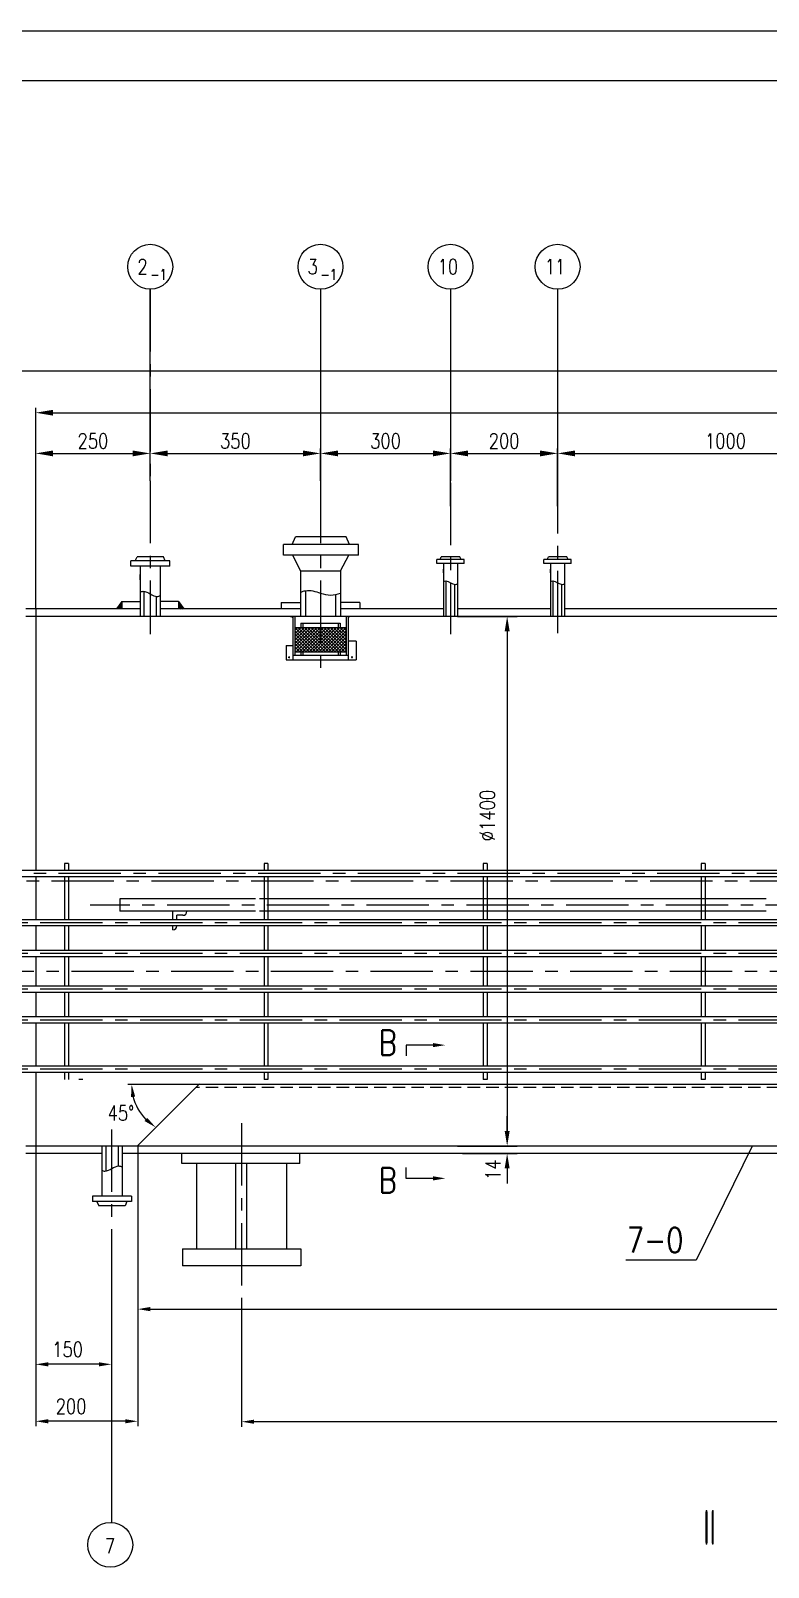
# Model space of a CAD drawing. Extents: x -4889 to 4059, y -4163 to -1605.
# Drawn here: x 2888.5 to 3036.4, y -3354.8 to -3046.9 of the extents above; entities that cross this region are included whole.
import ezdxf

# ---------------------------------------------------------------- set-up
doc = ezdxf.new("R2010")
doc.units = 0
doc.header["$LTSCALE"] = 5
doc.header["$MEASUREMENT"] = 0
for name, pattern in [('CENTERX2', [4, 2.5, -0.5, 0.5, -0.5]), ('DASHED', [0.75, 0.5, -0.25]), ('HIDDENX2', [0.75, 0.5, -0.25]), ('PHANTOM', [2.5, 1.25, -0.25, 0.25, -0.25, 0.25, -0.25])]:
    doc.linetypes.add(name, pattern=pattern)
doc.layers.get('0').update_dxf_attribs({"linetype": 'CONTINUOUS'})
doc.layers.get('DEFPOINTS').update_dxf_attribs({"linetype": 'CONTINUOUS'})
for name, color, linetype in [('0120001001', 7, 'CONTINUOUS'), ('0130001001', 1, 'CONTINUOUS'), ('0150001001', 6, 'CONTINUOUS'), ('0190001001', 1, 'CONTINUOUS'), ('0300001001', 1, 'CONTINUOUS'), ('CENTER', 7, 'CENTERX2'), ('CON', 7, 'CONTINUOUS'), ('CONTI2', 1, 'CONTINUOUS'), ('DIMMEN', 7, 'CONTINUOUS'), ('HIDDEN', 5, 'HIDDENX2'), ('RED', 1, 'CONTINUOUS'), ('THICK', 1, 'CONTINUOUS'), ('YELLOW', 2, 'CONTINUOUS')]:
    doc.layers.add(name, color=color, linetype=linetype)
doc.styles.add('HZ', font='ascii', dxfattribs={"width": 0.65, "bigfont": 'LYTXT.SHX'})
doc.styles.add('XW', font='ROMANS.SHX', dxfattribs={"width": 0.8, "height": 3})
doc.dimstyles.new('ARROWS', dxfattribs={"dimtxt": 3, "dimasz": 3.5, "dimexe": 1, "dimexo": 0, "dimgap": 1, "dimtad": 1, "dimdec": 4, "dimzin": 0, "dimdsep": 46, "dimtxsty": 'XW', "dimcen": 0.09, "dimclrt": 3, "dimadec": 0, "dimazin": 0, "dimtfac": 0.266667, "dimtdec": 4, "dimtmove": 2, "dimatfit": 3, "dimfxl": 0, "dimtolj": 1, "dimtzin": 0, "dimarcsym": 0})
doc.dimstyles.new('DIM1', dxfattribs={"dimtxt": 3, "dimasz": 3, "dimexe": 2, "dimexo": 1, "dimgap": 1, "dimtad": 0, "dimdec": 4, "dimzin": 0, "dimdsep": 46, "dimtxsty": 'XW', "dimcen": 2, "dimclrd": 7, "dimclre": 7, "dimclrt": 3, "dimadec": 0, "dimazin": 0, "dimtfac": 0.666667, "dimtdec": 4, "dimtofl": 0, "dimtmove": 2, "dimatfit": 3, "dimfxl": 0, "dimtvp": 1.333333, "dimtolj": 1, "dimtzin": 0, "dimarcsym": 0})
doc.dimstyles.new('DIM1$0', dxfattribs={"dimtxt": 3, "dimasz": 3, "dimexe": 2, "dimexo": 0, "dimgap": 1, "dimtad": 0, "dimdec": 4, "dimzin": 0, "dimdsep": 46, "dimtxsty": 'XW', "dimcen": 2, "dimclrd": 7, "dimclre": 7, "dimclrt": 3, "dimadec": 0, "dimazin": 0, "dimtfac": 0.666667, "dimtdec": 4, "dimtmove": 0, "dimatfit": 3, "dimfxl": 0, "dimtvp": 1.333333, "dimtolj": 1, "dimtzin": 0, "dimarcsym": 0})

# ---------------------------------------------------------------- blocks, each defined once
blk = doc.blocks.new('*D170')
at = {"layer": 'DEFPOINTS', "color": 0}
for p in [(2930.8, -3302.1), (3232.09, -3304.87), (2930.8, -3325.67)]:
    blk.add_point(p, dxfattribs=at)
at = {"layer": 'THICK', "color": 0, "lineweight": -2}
for p, q in [((2930.8, -3302.1), (2930.8, -3326.67)), ((3232.09, -3304.87), (3232.09, -3326.67)), ((3229.59, -3325.67), (2933.3, -3325.67))]:
    blk.add_line(p, q, dxfattribs=at)
at = {"layer": 'THICK', "color": 0}
for points in [[(2933.3, -3325.25), (2933.3, -3326.08), (2930.8, -3325.67)], [(3229.59, -3325.25), (3229.59, -3326.08), (3232.09, -3325.67)]]:
    blk.add_solid(points, dxfattribs=at)
at = {"layer": 'THICK', "color": 3, "insert": (3081.44, -3322.67), "char_height": 3, "attachment_point": 5, "style": 'XW'}
blk.add_mtext('\\A1;5000%%P3', dxfattribs=at)
blk = doc.blocks.new('*D171')
at = {"layer": 'DEFPOINTS', "color": 0}
for p in [(3287.25, -3123.43), (2889.52, -3162.74), (3287.25, -3162.74)]:
    blk.add_point(p, dxfattribs=at)
at = {"layer": 'DIMMEN', "color": 0, "lineweight": -2}
for p, q in [((2889.52, -3162.74), (2889.52, -3122.43)), ((3287.25, -3162.74), (3287.25, -3122.43)), ((2893.02, -3123.43), (3283.75, -3123.43))]:
    blk.add_line(p, q, dxfattribs=at)
at = {"layer": 'DIMMEN', "color": 0}
for points in [[(2893.02, -3122.84), (2893.02, -3124.01), (2889.52, -3123.43)], [(3283.75, -3122.84), (3283.75, -3124.01), (3287.25, -3123.43)]]:
    blk.add_solid(points, dxfattribs=at)
at = {"layer": 'DIMMEN', "color": 3, "insert": (3079.61, -3120.93), "char_height": 3, "attachment_point": 5, "style": 'XW'}
blk.add_mtext('\\A1;6200', dxfattribs=at)
blk = doc.blocks.new('*D172')
at = {"layer": 'DEFPOINTS', "color": 0}
for p in [(3330.04, -3115.03), (3330.04, -3201.51), (2772.98, -3235.41)]:
    blk.add_point(p, dxfattribs=at)
at = {"layer": 'DIMMEN', "color": 0, "lineweight": -2}
for p, q in [((2772.98, -3235.41), (2772.98, -3114.03)), ((2776.48, -3115.03), (3326.54, -3115.03)), ((3330.04, -3201.51), (3330.04, -3114.03))]:
    blk.add_line(p, q, dxfattribs=at)
at = {"layer": 'DIMMEN', "color": 0}
for points in [[(2776.48, -3114.44), (2776.48, -3115.61), (2772.98, -3115.03)], [(3326.54, -3114.44), (3326.54, -3115.61), (3330.04, -3115.03)]]:
    blk.add_solid(points, dxfattribs=at)
at = {"layer": 'DIMMEN', "color": 3, "insert": (3078.48, -3112.33), "char_height": 3, "attachment_point": 5, "style": 'XW'}
blk.add_mtext('\\A1;{\\fRomanS|b0|i0|c134|p2;\\H0.7083x;\\C256;～}8361', dxfattribs=at)
blk = doc.blocks.new('*D175')
at = {"color": 7, "lineweight": -2}
for p, q in [((2974.12, -3164.24), (2986.04, -3164.24)), ((2984.04, -3167.24), (2984.04, -3267.41)), ((2974.12, -3270.41), (2986.04, -3270.41))]:
    blk.add_line(p, q, dxfattribs=at)
at = {"color": 7}
for points in [[(2983.54, -3167.24), (2984.54, -3167.24), (2984.04, -3164.24)], [(2983.54, -3267.41), (2984.54, -3267.41), (2984.04, -3270.41)]]:
    blk.add_solid(points, dxfattribs=at)
at = {"layer": 'DEFPOINTS', "color": 0}
for p in [(2973.12, -3164.24), (2973.12, -3270.41), (2984.04, -3270.41)]:
    blk.add_point(p, dxfattribs=at)
at = {"color": 3, "insert": (2980.08, -3204.16), "char_height": 3, "attachment_point": 5, "rotation": 90, "style": 'XW'}
blk.add_mtext('\\A1;%%C1400', dxfattribs=at)
blk = doc.blocks.new('*D176')
at = {"color": 7, "lineweight": -2}
for p, q in [((2984.04, -3267.41), (2984.04, -3264.41)), ((2983.04, -3270.41), (2982.04, -3270.41)), ((2975.12, -3271.91), (2986.04, -3271.91)), ((2984.04, -3274.91), (2984.04, -3277.91))]:
    blk.add_line(p, q, dxfattribs=at)
at = {"color": 7}
for points in [[(2983.54, -3267.41), (2984.54, -3267.41), (2984.04, -3270.41)], [(2983.54, -3274.91), (2984.54, -3274.91), (2984.04, -3271.91)]]:
    blk.add_solid(points, dxfattribs=at)
at = {"layer": 'DEFPOINTS', "color": 0}
for p in [(2984.04, -3270.41), (2974.12, -3271.91), (2984.04, -3271.91)]:
    blk.add_point(p, dxfattribs=at)
at = {"color": 3, "insert": (2981.22, -3275.16), "char_height": 3, "attachment_point": 5, "rotation": 90, "style": 'XW'}
blk.add_mtext('\\A1;14', dxfattribs=at)
blk = doc.blocks.new('*D168')
at = {"layer": 'DEFPOINTS', "color": 0}
for p in [(2909.98, -3270.29), (3207.35, -3303.1), (3207.35, -3303.1)]:
    blk.add_point(p, dxfattribs=at)
at = {"layer": 'THICK', "color": 0, "lineweight": -2}
for p, q in [((2909.98, -3270.29), (2909.98, -3304.1)), ((2912.48, -3303.1), (3204.85, -3303.1)), ((3207.35, -3303.1), (3207.35, -3302.1))]:
    blk.add_line(p, q, dxfattribs=at)
at = {"layer": 'THICK', "color": 0}
for points in [[(2912.48, -3302.68), (2912.48, -3303.51), (2909.98, -3303.1)], [(3204.85, -3302.68), (3204.85, -3303.51), (3207.35, -3303.1)]]:
    blk.add_solid(points, dxfattribs=at)
at = {"layer": 'THICK', "color": 3, "insert": (3058.66, -3300.1), "char_height": 3, "attachment_point": 5, "style": 'XW'}
blk.add_mtext('\\A1;5000', dxfattribs=at)
blk = doc.blocks.new('*D149')
at = {"layer": 'DEFPOINTS', "color": 0}
for p in [(2889.52, -3271.91), (2904.7, -3289.72), (2889.52, -3314.16)]:
    blk.add_point(p, dxfattribs=at)
at = {"layer": 'THICK', "color": 0, "lineweight": -2}
for p, q in [((2889.52, -3271.91), (2889.52, -3315.16)), ((2904.7, -3289.72), (2904.7, -3315.16)), ((2902.2, -3314.16), (2892.02, -3314.16))]:
    blk.add_line(p, q, dxfattribs=at)
at = {"layer": 'THICK', "color": 0}
for points in [[(2892.02, -3313.75), (2892.02, -3314.58), (2889.52, -3314.16)], [(2902.2, -3313.75), (2902.2, -3314.58), (2904.7, -3314.16)]]:
    blk.add_solid(points, dxfattribs=at)
at = {"layer": 'THICK', "color": 3, "insert": (2895.92, -3311.16), "char_height": 3, "attachment_point": 5, "style": 'XW'}
blk.add_mtext('\\A1;150', dxfattribs=at)
blk = doc.blocks.new('*D147')
at = {"layer": 'DEFPOINTS', "color": 0}
for p in [(2994.16, -3131.58), (2972.69, -3142.19), (2994.16, -3142.19)]:
    blk.add_point(p, dxfattribs=at)
at = {"layer": 'DIMMEN', "color": 0, "lineweight": -2}
for p, q in [((2972.69, -3142.19), (2972.69, -3130.58)), ((2976.19, -3131.58), (2990.66, -3131.58)), ((2994.16, -3142.19), (2994.16, -3130.58))]:
    blk.add_line(p, q, dxfattribs=at)
at = {"layer": 'DIMMEN', "color": 0}
for points in [[(2976.19, -3131), (2976.19, -3132.17), (2972.69, -3131.58)], [(2990.66, -3131), (2990.66, -3132.17), (2994.16, -3131.58)]]:
    blk.add_solid(points, dxfattribs=at)
at = {"layer": 'DIMMEN', "color": 3, "insert": (2983.43, -3129.08), "char_height": 3, "attachment_point": 5, "style": 'XW'}
blk.add_mtext('\\A1;200', dxfattribs=at)
blk = doc.blocks.new('*D148')
at = {"layer": 'DEFPOINTS', "color": 0}
for p in [(2889.52, -3304.1), (2909.98, -3303.1), (2889.52, -3325.58)]:
    blk.add_point(p, dxfattribs=at)
at = {"layer": 'THICK', "color": 0, "lineweight": -2}
for p, q in [((2889.52, -3304.1), (2889.52, -3326.58)), ((2909.98, -3303.1), (2909.98, -3326.58)), ((2907.48, -3325.58), (2892.02, -3325.58))]:
    blk.add_line(p, q, dxfattribs=at)
at = {"layer": 'THICK', "color": 0}
for points in [[(2892.02, -3325.16), (2892.02, -3325.99), (2889.52, -3325.58)], [(2907.48, -3325.16), (2907.48, -3325.99), (2909.98, -3325.58)]]:
    blk.add_solid(points, dxfattribs=at)
at = {"layer": 'THICK', "color": 3, "insert": (2896.61, -3322.58), "char_height": 3, "attachment_point": 5, "style": 'XW'}
blk.add_mtext('\\A1;200', dxfattribs=at)
blk = doc.blocks.new('*D141')
at = {"layer": 'DEFPOINTS', "color": 0}
for p in [(2946.62, -3131.58), (2946.62, -3131.58), (2912.48, -3137.08)]:
    blk.add_point(p, dxfattribs=at)
at = {"layer": 'DIMMEN', "color": 0, "lineweight": -2}
for p, q in [((2912.48, -3137.08), (2912.48, -3130.58)), ((2915.98, -3131.58), (2943.12, -3131.58)), ((2946.62, -3131.58), (2946.62, -3130.58))]:
    blk.add_line(p, q, dxfattribs=at)
at = {"layer": 'DIMMEN', "color": 0}
for points in [[(2915.98, -3131), (2915.98, -3132.17), (2912.48, -3131.58)], [(2943.12, -3131), (2943.12, -3132.17), (2946.62, -3131.58)]]:
    blk.add_solid(points, dxfattribs=at)
at = {"layer": 'DIMMEN', "color": 3, "insert": (2929.55, -3129.08), "char_height": 3, "attachment_point": 5, "style": 'XW'}
blk.add_mtext('\\A1;350', dxfattribs=at)
blk = doc.blocks.new('*D142')
at = {"layer": 'DEFPOINTS', "color": 0}
for p in [(2972.69, -3131.58), (2972.69, -3131.58), (2946.62, -3137.08)]:
    blk.add_point(p, dxfattribs=at)
at = {"layer": 'DIMMEN', "color": 0, "lineweight": -2}
for p, q in [((2946.62, -3137.08), (2946.62, -3130.58)), ((2950.12, -3131.58), (2969.19, -3131.58)), ((2972.69, -3131.58), (2972.69, -3130.58))]:
    blk.add_line(p, q, dxfattribs=at)
at = {"layer": 'DIMMEN', "color": 0}
for points in [[(2950.12, -3131), (2950.12, -3132.17), (2946.62, -3131.58)], [(2969.19, -3131), (2969.19, -3132.17), (2972.69, -3131.58)]]:
    blk.add_solid(points, dxfattribs=at)
at = {"layer": 'DIMMEN', "color": 3, "insert": (2959.66, -3129.08), "char_height": 3, "attachment_point": 5, "style": 'XW'}
blk.add_mtext('\\A1;300', dxfattribs=at)
blk = doc.blocks.new('*D181')
at = {"layer": 'DEFPOINTS', "color": 0}
for p in [(2912.48, -3131.58), (2912.48, -3131.58), (2889.52, -3137.08)]:
    blk.add_point(p, dxfattribs=at)
at = {"layer": 'DIMMEN', "color": 0, "lineweight": -2}
for p, q in [((2889.52, -3137.08), (2889.52, -3130.58)), ((2893.02, -3131.58), (2908.98, -3131.58)), ((2912.48, -3131.58), (2912.48, -3130.58))]:
    blk.add_line(p, q, dxfattribs=at)
at = {"layer": 'DIMMEN', "color": 0}
for points in [[(2893.02, -3131), (2893.02, -3132.17), (2889.52, -3131.58)], [(2908.98, -3131), (2908.98, -3132.17), (2912.48, -3131.58)]]:
    blk.add_solid(points, dxfattribs=at)
at = {"layer": 'DIMMEN', "color": 3, "insert": (2901, -3129.08), "char_height": 3, "attachment_point": 5, "style": 'XW'}
blk.add_mtext('\\A1;250', dxfattribs=at)
blk = doc.blocks.new('*D182')
at = {"layer": 'DEFPOINTS', "color": 0}
for p in [(3061.46, -3131.58), (3061.46, -3137.08), (2994.16, -3142.19)]:
    blk.add_point(p, dxfattribs=at)
at = {"layer": 'DIMMEN', "color": 0, "lineweight": -2}
for p, q in [((2994.16, -3142.19), (2994.16, -3130.58)), ((2997.66, -3131.58), (3057.96, -3131.58)), ((3061.46, -3137.08), (3061.46, -3130.58))]:
    blk.add_line(p, q, dxfattribs=at)
at = {"layer": 'DIMMEN', "color": 0}
for points in [[(2997.66, -3131), (2997.66, -3132.17), (2994.16, -3131.58)], [(3057.96, -3131), (3057.96, -3132.17), (3061.46, -3131.58)]]:
    blk.add_solid(points, dxfattribs=at)
at = {"layer": 'DIMMEN', "color": 3, "insert": (3027.81, -3129.08), "char_height": 3, "attachment_point": 5, "style": 'XW'}
blk.add_mtext('\\A1;1000', dxfattribs=at)

msp = doc.modelspace()

# ---------------------------------------------------------------- hatches: boundary and pattern name
at = {"layer": 'THICK'}
h = msp.add_hatch(dxfattribs=at)
h.set_pattern_fill('ANSI31', color=0, style=0)
h.set_pattern_definition([(135, (6144.57141, 27.82003), (0.0883883476, 0.0883883476), [])])
h.paths.add_polyline_path([(2906.79367, -3161.24329), (2906.79367, -3162.74329), (2905.71678, -3162.74329)])
h = msp.add_hatch(dxfattribs=at)
h.set_pattern_fill('ANSI31', color=0, style=0)
h.set_pattern_definition([(45, (-319.60264, 27.82003), (-0.0883883476, 0.0883883476), [])])
h.paths.add_polyline_path([(2918.1751, -3161.24329), (2918.1751, -3162.74329), (2919.25199, -3162.74329)])

# ---------------------------------------------------------------- linework, layer by layer
for p, q in [((2710.931, -3046.86273), (3551.931, -3046.86273)), ((2922.22598, -3258.04409), (2907.98827, -3258.04409)), ((3033.14901, -3270.40995), (3021.96356, -3293.2682)), ((3021.96356, -3293.2682), (3007.85901, -3293.2682))]:
    msp.add_line(p, q)
at = {"linetype": 'CENTERX2'}
for p, q in [((2912.48438, -3098.67486), (2912.48438, -3139.45109)), ((2994.16245, -3135.11554), (2994.16245, -3167.64289)), ((2912.48438, -3137.08016), (2912.48438, -3167.79436)), ((2946.62051, -3137.08016), (2946.62051, -3175.14658)), ((2972.69294, -3137.45995), (2972.69294, -3167.82251)), ((3145.20784, -3217.32662), (2852.70185, -3217.32662)), ((3268.36042, -3222.11573), (2900.45635, -3222.11573)), ((2904.70411, -3267.09132), (2904.70411, -3289.72465)), ((2930.8021, -3265.8416), (2930.8021, -3302.1044))]:
    msp.add_line(p, q, dxfattribs=at)
at = {"color": 1}
for p, q in [((2974.12619, -3164.24329), (2974.12619, -3153.62341)), ((2995.59571, -3164.24329), (2995.59571, -3153.62341)), ((2910.43688, -3156.90541), (2910.43688, -3155.82612)), ((2914.53189, -3164.24329), (2914.53189, -3154.19916)), ((2942.62051, -3155.09139), (2950.62051, -3155.09139)), ((2942.62051, -3155.09139), (2942.62051, -3164.24329)), ((2950.62051, -3155.09139), (2950.62051, -3164.24329)), ((2971.25968, -3155.51778), (2971.25968, -3154.76228)), ((2992.7292, -3155.51778), (2992.7292, -3154.76228)), ((2911.23688, -3164.24329), (2911.23688, -3159.22425)), ((2943.62051, -3159.09655), (2943.62051, -3164.24329)), ((2971.81968, -3164.24329), (2971.81968, -3157.14097)), ((2973.56619, -3164.24329), (2973.56619, -3157.8567)), ((2993.2892, -3164.24329), (2993.2892, -3157.14097)), ((2995.03571, -3164.24329), (2995.03571, -3157.8567)), ((2913.73189, -3164.24329), (2913.73189, -3160.24673)), ((2949.62051, -3159.86774), (2949.62051, -3164.24329)), ((2902.75257, -3270.40995), (2902.74763, -3280.45408)), ((2903.54843, -3270.40995), (2903.54843, -3275.42899)), ((2906.04344, -3270.40995), (2906.04344, -3274.40651)), ((2906.83929, -3270.40995), (2906.84424, -3280.45408))]:
    msp.add_line(p, q, dxfattribs=at)
at = {"color": 7, "linetype": 'CENTERX2'}
msp.add_line((3249.17424, -3235.40995), (2759.5337, -3235.40995), dxfattribs=at)
msp.add_arc((2918.97939, -3257.92807), 10.26877, 193.9837241, 224.1972085)
at = {"color": 0}
for points in [[(2910.43688, -3159.37471), (2910.64789, -3159.29828), (2911.72034, -3158.92422), (2913.25906, -3160.56978), (2914.31581, -3160.15417), (2914.53189, -3160.13964)], [(2971.25968, -3157.24629), (2971.4074, -3157.19279), (2972.1581, -3156.93095), (2973.23521, -3158.08284), (2973.97493, -3157.79191), (2974.12619, -3157.78175)], [(2992.7292, -3157.24629), (2992.87691, -3157.19279), (2993.62762, -3156.93095), (2994.70472, -3158.08284), (2995.44445, -3157.79191), (2995.59571, -3157.78175)], [(2902.75018, -3275.27911), (2902.95944, -3275.35496), (2904.03189, -3275.72902), (2905.57061, -3274.08346), (2906.62736, -3274.49907), (2906.84132, -3274.51322)]]:
    msp.add_open_spline(points, degree=3, knots=[1.315795693, 1.315795693, 1.315795693, 1.315795693, 2.062424706, 5.021122897, 5.809961222, 5.809961222, 5.809961222, 5.809961222], dxfattribs=at)
msp.add_spline([(2942.62051, -3159.40219), (2943.61047, -3159.09813), (2946.62051, -3159.58518), (2948.68014, -3159.97481), (2950.62051, -3159.58299)], degree=3, dxfattribs=at)
for points in [[(2908.63564, -3260.57622), (2909.46278, -3260.47478), (2908.74489, -3258.04409)], [(2911.8784, -3264.76207), (2911.35611, -3265.41141), (2913.5653, -3266.65362)]]:
    msp.add_solid(points)
at = {"layer": '0120001001', "color": 1}
for p, q in [((2908.2706, -3162.74329), (2887.52231, -3162.74329)), ((2889.52231, -3162.74329), (2889.52231, -3215.17429)), ((2906.79367, -3161.24329), (2910.43688, -3161.24329)), ((2910.43688, -3162.74329), (2907.83189, -3162.74329)), ((2910.43688, -3162.74329), (2908.2706, -3162.74329)), ((2910.43688, -3162.74329), (2909.9719, -3162.74329)), ((2918.1751, -3161.24329), (2914.53189, -3161.24329)), ((2942.62051, -3162.74329), (2914.53189, -3162.74329)), ((2942.62051, -3162.74329), (2936.47585, -3162.74329)), ((2951.58402, -3162.74329), (2950.62051, -3162.74329)), ((2959.179, -3162.74329), (2950.62051, -3162.74329)), ((2971.25968, -3162.74329), (2956.45644, -3162.74329)), ((2992.7292, -3162.74329), (2974.12619, -3162.74329)), ((2992.7292, -3162.74329), (2976.69294, -3162.74329)), ((2989.44475, -3162.74329), (2984.33976, -3162.74329)), ((3044.29597, -3162.74329), (2995.59571, -3162.74329)), ((2908.2706, -3164.24329), (2887.52231, -3164.24329)), ((2963.38247, -3164.24329), (2908.2706, -3164.24329)), ((3203.09597, -3164.24329), (2963.38247, -3164.24329)), ((2895.29049, -3213.7647), (2895.29049, -3215.17429)), ((2896.09049, -3213.7647), (2896.09049, -3215.17429)), ((2935.29383, -3213.7647), (2935.29383, -3215.17429)), ((2936.09383, -3213.7647), (2936.09383, -3215.17429)), ((2979.23615, -3213.7647), (2979.23615, -3215.17429)), ((2980.03615, -3213.7647), (2980.03615, -3215.17429)), ((3022.95809, -3213.7647), (3022.95809, -3215.17429)), ((3023.75809, -3213.7647), (3023.75809, -3215.17429)), ((2889.52231, -3216.42429), (2889.52231, -3225.03805)), ((2895.29049, -3216.42429), (2895.29049, -3225.03805)), ((2896.09049, -3216.42429), (2896.09049, -3225.03805)), ((2935.29383, -3216.42429), (2935.29383, -3225.03805)), ((2936.09383, -3216.42429), (2936.09383, -3225.03805)), ((2979.23615, -3216.42429), (2979.23615, -3225.03805)), ((2979.23615, -3216.42429), (2979.23615, -3225.03805)), ((2980.03615, -3216.42429), (2980.03615, -3225.03805)), ((2980.03615, -3216.42429), (2980.03615, -3225.03805)), ((3022.95809, -3216.42429), (3022.95809, -3225.03805)), ((3022.95809, -3216.42429), (3022.95809, -3225.03805)), ((3023.75809, -3216.42429), (3023.75809, -3225.03805)), ((3023.75809, -3216.42429), (3023.75809, -3225.03805)), ((2933.59074, -3223.36573), (2906.41176, -3223.36573)), ((3035.99425, -3223.36573), (2934.39074, -3223.36573)), ((2889.52231, -3226.28805), (2889.52231, -3231.20564)), ((2895.29049, -3226.28805), (2895.29049, -3231.20564)), ((2896.09049, -3226.28805), (2896.09049, -3231.20564)), ((2935.29383, -3226.28805), (2935.29383, -3231.20564)), ((2936.09383, -3226.28805), (2936.09383, -3231.20564)), ((2979.23615, -3226.28805), (2979.23615, -3231.20564)), ((2979.23615, -3226.28805), (2979.23615, -3231.20564)), ((2980.03615, -3226.28805), (2980.03615, -3231.20564)), ((2980.03615, -3226.28805), (2980.03615, -3231.20564)), ((3022.95809, -3226.28805), (3022.95809, -3231.20564)), ((3022.95809, -3226.28805), (3022.95809, -3231.20564)), ((3023.75809, -3226.28805), (3023.75809, -3231.20564)), ((3023.75809, -3226.28805), (3023.75809, -3231.20564)), ((2889.52231, -3232.45564), (2889.52231, -3238.36426)), ((2895.29049, -3232.45564), (2895.29049, -3238.36426)), ((2896.09049, -3232.45564), (2896.09049, -3238.36426)), ((2935.29383, -3232.45564), (2935.29383, -3238.36426)), ((2936.09383, -3232.45564), (2936.09383, -3238.36426)), ((2979.23615, -3232.45564), (2979.23615, -3238.36426)), ((2979.23615, -3232.45564), (2979.23615, -3238.36426)), ((2980.03615, -3232.45564), (2980.03615, -3238.36426)), ((2980.03615, -3232.45564), (2980.03615, -3238.36426)), ((3022.95809, -3232.45564), (3022.95809, -3238.36426)), ((3022.95809, -3232.45564), (3022.95809, -3238.36426)), ((3023.75809, -3232.45564), (3023.75809, -3238.36426)), ((3023.75809, -3232.45564), (3023.75809, -3238.36426)), ((2889.52231, -3239.61426), (2889.52231, -3244.53186)), ((2895.29049, -3239.61426), (2895.29049, -3244.53186)), ((2896.09049, -3239.61426), (2896.09049, -3244.53186)), ((2935.29383, -3239.61426), (2935.29383, -3244.53186)), ((2936.09383, -3239.61426), (2936.09383, -3244.53186)), ((2979.23615, -3239.61426), (2979.23615, -3244.53186)), ((2979.23615, -3239.61426), (2979.23615, -3244.53186)), ((2980.03615, -3239.61426), (2980.03615, -3244.53186)), ((2980.03615, -3239.61426), (2980.03615, -3244.53186)), ((3022.95809, -3239.61426), (3022.95809, -3244.53186)), ((3022.95809, -3239.61426), (3022.95809, -3244.53186)), ((3023.75809, -3239.61426), (3023.75809, -3244.53186)), ((3023.75809, -3239.61426), (3023.75809, -3244.53186)), ((2889.52231, -3245.78186), (2889.52231, -3254.39562)), ((2895.29049, -3245.78186), (2895.29049, -3254.39562)), ((2896.09049, -3245.78186), (2896.09049, -3254.39562)), ((2935.29383, -3245.78186), (2935.29383, -3254.39562)), ((2936.09383, -3245.78186), (2936.09383, -3254.39562)), ((2979.23615, -3245.78186), (2979.23615, -3254.39562)), ((2979.23615, -3245.78186), (2979.23615, -3254.39562)), ((2980.03615, -3245.78186), (2980.03615, -3254.39562)), ((2980.03615, -3245.78186), (2980.03615, -3254.39562)), ((3022.95809, -3245.78186), (3022.95809, -3254.39562)), ((3022.95809, -3245.78186), (3022.95809, -3254.39562)), ((3023.75809, -3245.78186), (3023.75809, -3254.39562)), ((3023.75809, -3245.78186), (3023.75809, -3254.39562)), ((2889.52231, -3255.64562), (2889.52231, -3271.90995)), ((2895.29049, -3255.64562), (2895.29049, -3257.05521)), ((2896.09049, -3255.64562), (2896.09049, -3257.05521)), ((2922.342, -3257.92807), (2909.97613, -3270.29394)), ((3207.35048, -3258.04409), (2922.22598, -3258.04409)), ((2935.29383, -3255.64562), (2935.29383, -3257.05521)), ((2936.09383, -3255.64562), (2936.09383, -3257.05521)), ((2979.23615, -3255.64562), (2979.23615, -3257.05521)), ((2980.03615, -3255.64562), (2980.03615, -3257.05521)), ((3022.95809, -3255.64562), (3022.95809, -3257.05521)), ((3023.75809, -3255.64562), (3023.75809, -3257.05521)), ((3266.74912, -3270.40995), (2887.52231, -3270.40995)), ((2902.75183, -3271.90995), (2887.52231, -3271.90995)), ((3004.72248, -3271.90995), (2906.84003, -3271.90995)), ((3110.41749, -3271.90995), (3004.72248, -3271.90995))]:
    msp.add_line(p, q, dxfattribs=at)
at = {"layer": '0130001001'}
for p, q in [((2918.94677, -3291.02495), (2918.94677, -3294.39462)), ((2918.94677, -3291.02495), (2942.65743, -3291.02495)), ((2942.65743, -3291.02495), (2942.65743, -3294.39462)), ((2942.65743, -3294.39462), (2918.94677, -3294.39462))]:
    msp.add_line(p, q, dxfattribs=at)
at = {"layer": '0150001001', "color": 1}
msp.add_line((2906.41176, -3220.86573), (2906.41176, -3223.36573), dxfattribs=at)
at = {"layer": '0190001001', "color": 1}
for p, q in [((2918.82924, -3273.91062), (2918.82924, -3271.90995)), ((2942.50355, -3273.91062), (2942.50355, -3271.90995)), ((2939.56862, -3273.91062), (2918.82924, -3273.91062)), ((2921.76761, -3273.91062), (2921.76761, -3291.02495)), ((2929.57459, -3273.91062), (2929.57459, -3291.02495)), ((2931.82459, -3291.02495), (2931.82459, -3273.91062)), ((2942.50355, -3273.91062), (2937.93759, -3273.91062)), ((2939.83749, -3291.02495), (2939.83749, -3273.91062))]:
    msp.add_line(p, q, dxfattribs=at)
at = {"layer": '0300001001'}
for p, q in [((2941.09987, -3164.24329), (2941.0872, -3172.05424)), ((2941.47475, -3164.24329), (2941.47475, -3172.05424)), ((2942.70419, -3165.63164), (2950.53683, -3165.63164)), ((2942.70419, -3165.63164), (2942.70419, -3166.45425)), ((2943.07538, -3165.63164), (2943.07538, -3166.45425)), ((2950.16564, -3165.63164), (2950.16564, -3166.45425)), ((2950.53683, -3165.63164), (2950.53683, -3166.45425)), ((2951.76626, -3164.24329), (2951.76626, -3172.05424)), ((2952.15382, -3164.24329), (2952.15382, -3172.05424)), ((2941.47475, -3166.48047), (2951.76626, -3166.45425)), ((2939.72688, -3170.06847), (2941.0872, -3170.06847)), ((2939.72688, -3170.06847), (2939.72688, -3172.9547)), ((2941.0872, -3172.05424), (2952.15382, -3172.05424)), ((2941.47475, -3171.33108), (2951.76626, -3171.33108)), ((2942.70419, -3171.33108), (2942.70419, -3172.05424)), ((2943.07538, -3171.33108), (2943.07538, -3172.05424)), ((2950.16564, -3171.33108), (2950.16564, -3172.05424)), ((2950.53683, -3171.33108), (2950.53683, -3172.05424)), ((2953.75021, -3169.19838), (2952.15382, -3169.19838)), ((2953.75021, -3169.19838), (2953.75021, -3172.9547)), ((2939.72688, -3172.9547), (2953.75021, -3172.9547)), ((2940.1596, -3172.43955), (2940.46816, -3172.43955)), ((2940.30926, -3172.29348), (2940.30926, -3172.60264)), ((2953.08142, -3172.43955), (2952.77286, -3172.43955)), ((2952.93176, -3172.29348), (2952.93176, -3172.60264))]:
    msp.add_line(p, q, dxfattribs=at)
at = {"layer": '0300001001', "color": 0}
for p, q in [((2941.44854, -3166.45425), (2946.32536, -3171.33108)), ((2941.44854, -3167.74724), (2945.03237, -3171.33108)), ((2943.38803, -3166.45425), (2941.47475, -3168.36752)), ((2944.03452, -3166.45425), (2941.47475, -3169.01402)), ((2944.68102, -3166.45425), (2941.47475, -3169.66051)), ((2945.32752, -3166.45425), (2941.47475, -3170.30701)), ((2945.97401, -3166.45425), (2941.47475, -3170.95351)), ((2942.09503, -3166.45425), (2941.47475, -3167.07453)), ((2942.74153, -3166.45425), (2941.47475, -3167.72102)), ((2941.47475, -3167.12697), (2945.67886, -3171.33108)), ((2941.47475, -3168.41996), (2944.38587, -3171.33108)), ((2941.47475, -3169.06646), (2943.73937, -3171.33108)), ((2946.62051, -3166.45425), (2941.74368, -3171.33108)), ((2942.09503, -3166.45425), (2946.97186, -3171.33108)), ((2947.26701, -3166.45425), (2942.39018, -3171.33108)), ((2942.74153, -3166.45425), (2947.61835, -3171.33108)), ((2947.9135, -3166.45425), (2943.03668, -3171.33108)), ((2943.38803, -3166.45425), (2948.26485, -3171.33108)), ((2948.56, -3166.45425), (2943.68317, -3171.33108)), ((2944.03452, -3166.45425), (2948.91135, -3171.33108)), ((2949.2065, -3166.45425), (2944.32967, -3171.33108)), ((2944.68102, -3166.45425), (2949.55785, -3171.33108)), ((2949.85299, -3166.45425), (2944.97617, -3171.33108)), ((2945.32752, -3166.45425), (2950.20434, -3171.33108)), ((2950.49949, -3166.45425), (2945.62266, -3171.33108)), ((2945.97401, -3166.45425), (2950.85084, -3171.33108)), ((2951.14599, -3166.45425), (2946.26916, -3171.33108)), ((2946.62051, -3166.45425), (2951.49734, -3171.33108)), ((2951.79248, -3166.45425), (2946.91566, -3171.33108)), ((2951.79248, -3166.45425), (2947.00825, -3171.23849)), ((2947.26701, -3166.45425), (2951.76626, -3170.95351)), ((2951.76626, -3167.12697), (2947.56215, -3171.33108)), ((2947.9135, -3166.45425), (2951.76626, -3170.30701)), ((2951.76626, -3167.77346), (2948.20865, -3171.33108)), ((2948.56, -3166.45425), (2951.76626, -3169.66051)), ((2951.76626, -3168.41996), (2948.85515, -3171.33108)), ((2949.2065, -3166.45425), (2951.76626, -3169.01402)), ((2951.76626, -3169.06646), (2949.50164, -3171.33108)), ((2949.85299, -3166.45425), (2951.76626, -3168.36752)), ((2950.49949, -3166.45425), (2951.76626, -3167.72102)), ((2951.14599, -3166.45425), (2951.76626, -3167.07453)), ((2941.47475, -3169.71295), (2943.09288, -3171.33108)), ((2941.47475, -3170.35945), (2942.44638, -3171.33108)), ((2941.47475, -3171.00595), (2941.79988, -3171.33108)), ((2951.76626, -3169.71295), (2950.14814, -3171.33108)), ((2951.76626, -3170.35945), (2950.79464, -3171.33108)), ((2951.76626, -3171.00595), (2951.44114, -3171.33108))]:
    msp.add_line(p, q, dxfattribs=at)
at = {"layer": '0300001001', "color": 0, "linetype": 'DASHED'}
for p, q in [((2941.0872, -3172.05424), (2941.0872, -3172.9547)), ((2952.15382, -3172.05424), (2952.15382, -3172.9547))]:
    msp.add_line(p, q, dxfattribs=at)
at = {"layer": 'CENTER', "color": 7}
for p, q in [((3146.61503, -3215.79929), (2821.59785, -3215.79929)), ((3222.9404, -3225.66305), (2821.76283, -3225.66305)), ((3222.9404, -3231.83064), (2821.73, -3231.83064)), ((3222.9404, -3238.98926), (2821.77333, -3238.98926)), ((3222.9404, -3245.15686), (2821.91689, -3245.15686)), ((3222.9404, -3255.02062), (2821.91027, -3255.02062))]:
    msp.add_line(p, q, dxfattribs=at)
at = {"layer": 'CON', "color": 1, "linetype": 'PHANTOM'}
for p, q in [((2940.61987, -3164.24329), (2941.09987, -3164.24329)), ((2952.63382, -3164.24329), (2952.15382, -3164.24329))]:
    msp.add_line(p, q, dxfattribs=at)
at = {"layer": 'CON', "linetype": 'ByBlock'}
for points in [[(2940.61987, -3164.24329), (2941.09987, -3164.24329), (2941.09353, -3164.76542)], [(2952.63382, -3164.24329), (2952.15382, -3164.24329), (2952.16016, -3164.76542)]]:
    msp.add_solid(points, dxfattribs=at)
at = {"layer": 'DIMMEN', "color": 0}
for p, q in [((2912.48438, -3137.08016), (2912.48438, -3098.67486)), ((2946.62051, -3098.67486), (2946.62051, -3137.08016)), ((2972.69294, -3098.67486), (2972.69294, -3137.08016)), ((2994.16245, -3098.67486), (2994.16245, -3137.08016))]:
    msp.add_line(p, q, dxfattribs=at)
at = {"layer": 'DIMMEN', "color": 1}
for p, q in [((2939.17041, -3151.96763), (2939.17041, -3149.84503)), ((2954.20819, -3149.84503), (2939.17041, -3149.84503)), ((2940.92577, -3149.84503), (2941.60187, -3148.28281)), ((2951.77672, -3148.28281), (2941.60187, -3148.28281)), ((2952.45283, -3149.84503), (2951.77672, -3148.28281)), ((2954.20819, -3151.96763), (2954.20819, -3149.84503)), ((2908.5683, -3154.19916), (2908.5683, -3153.09364)), ((2916.40047, -3153.09364), (2908.5683, -3153.09364)), ((2909.48255, -3153.09364), (2909.83468, -3152.27998)), ((2915.13409, -3152.27998), (2909.83468, -3152.27998)), ((2915.48622, -3153.09364), (2915.13409, -3152.27998)), ((2916.40047, -3154.19916), (2916.40047, -3153.09364)), ((2954.20819, -3151.96763), (2939.17041, -3151.96763)), ((2942.62051, -3155.09139), (2941.08731, -3151.96763)), ((2950.62051, -3155.09139), (2952.29129, -3151.96763)), ((2969.95168, -3153.62341), (2969.95168, -3152.84954)), ((2975.4342, -3152.84954), (2969.95168, -3152.84954)), ((2975.4342, -3153.62341), (2969.95168, -3153.62341)), ((2970.59165, -3152.84954), (2970.83815, -3152.27998)), ((2974.54773, -3152.27998), (2970.83815, -3152.27998)), ((2971.25968, -3153.62341), (2971.25968, -3164.24329)), ((2974.79423, -3152.84954), (2974.54773, -3152.27998)), ((2975.4342, -3153.62341), (2975.4342, -3152.84954)), ((2991.42119, -3153.62341), (2991.42119, -3152.84954)), ((2996.90371, -3152.84954), (2991.42119, -3152.84954)), ((2996.90371, -3153.62341), (2991.42119, -3153.62341)), ((2992.06116, -3152.84954), (2992.30766, -3152.27998)), ((2996.01724, -3152.27998), (2992.30766, -3152.27998)), ((2992.7292, -3153.62341), (2992.7292, -3164.24329)), ((2996.26374, -3152.84954), (2996.01724, -3152.27998)), ((2996.90371, -3153.62341), (2996.90371, -3152.84954)), ((2916.40047, -3154.19916), (2908.5683, -3154.19916)), ((2910.43688, -3154.19916), (2910.43688, -3164.24329)), ((2908.71202, -3280.45408), (2900.87985, -3280.45408)), ((2900.87985, -3280.45408), (2900.87985, -3281.5596)), ((2908.71202, -3281.5596), (2900.87985, -3281.5596)), ((2901.7941, -3281.5596), (2902.14623, -3282.37326)), ((2907.44564, -3282.37326), (2902.14623, -3282.37326)), ((2907.79777, -3281.5596), (2907.44564, -3282.37326)), ((2908.71202, -3280.45408), (2908.71202, -3281.5596))]:
    msp.add_line(p, q, dxfattribs=at)
at = {"layer": 'DIMMEN', "color": 0}
for centre in [(2912.48438, -3094.17486), (2946.62051, -3094.17486), (2972.69294, -3094.17486), (2994.16245, -3094.17486), (2904.46415, -3350.34007)]:
    msp.add_circle(centre, 4.5, dxfattribs=at)
at = {"layer": 'HIDDEN'}
msp.add_line((3207.35048, -3258.64409), (2921.62598, -3258.64409), dxfattribs=at)
at = {"layer": 'RED'}
for p, q in [((3162.01728, -3215.17429), (2829.50931, -3215.17429)), ((2896.09049, -3213.7647), (2895.29049, -3213.7647)), ((2936.09383, -3213.7647), (2935.29383, -3213.7647)), ((2980.03615, -3213.7647), (2979.23615, -3213.7647)), ((2980.03615, -3213.7647), (2979.23615, -3213.7647)), ((2980.03615, -3213.7647), (2979.23615, -3213.7647)), ((3023.75809, -3213.7647), (3022.95809, -3213.7647)), ((3023.75809, -3213.7647), (3022.95809, -3213.7647)), ((3023.75809, -3213.7647), (3022.95809, -3213.7647)), ((3160.64293, -3216.42429), (2829.50931, -3216.42429)), ((3222.9404, -3225.03805), (2829.50931, -3225.03805)), ((3222.9404, -3226.28805), (2829.50931, -3226.28805)), ((3222.9404, -3231.20564), (2847.75514, -3231.20564)), ((3222.9404, -3232.45564), (2847.98423, -3232.45564)), ((3222.9404, -3239.61426), (2847.86967, -3239.61426)), ((3222.9404, -3238.36426), (2848.09877, -3238.36426)), ((3222.9404, -3244.53186), (2829.50931, -3244.53186)), ((3222.9404, -3245.78186), (2829.50931, -3245.78186)), ((3222.9404, -3254.39562), (2829.50931, -3254.39562)), ((3222.9404, -3255.64562), (2829.50931, -3255.64562)), ((2898.93752, -3257.05521), (2898.13752, -3257.05521)), ((2936.09383, -3257.05521), (2935.29383, -3257.05521)), ((2980.03615, -3257.05521), (2979.23615, -3257.05521)), ((3023.75809, -3257.05521), (3022.95809, -3257.05521))]:
    msp.add_line(p, q, dxfattribs=at)
for points in [[(2969.17618, -3250.18131), (2963.82575, -3250.18131), (2963.82575, -3252.34665)], [(2969.17618, -3276.89187), (2963.82575, -3276.89187), (2963.82575, -3274.72653)]]:
    msp.add_lwpolyline(points, dxfattribs=at)
for points in [[(2969.17618, -3249.76464), (2971.67618, -3250.18131), (2969.17618, -3250.59798)], [(2969.17618, -3277.30854), (2971.67618, -3276.89187), (2969.17618, -3276.4752)]]:
    msp.add_solid(points, dxfattribs=at)
at = {"layer": 'THICK', "color": 0}
for p, q in [((2906.79367, -3161.24329), (2905.71678, -3162.74329)), ((2906.79367, -3161.24329), (2906.79367, -3162.74329)), ((2918.1751, -3161.24329), (2918.1751, -3162.74329)), ((2918.1751, -3161.24329), (2919.25199, -3162.74329)), ((2904.70411, -3289.72465), (2904.70411, -3345.84648))]:
    msp.add_line(p, q, dxfattribs=at)
at = {"layer": 'THICK'}
for p, q in [((2938.70921, -3161.44792), (2942.62051, -3161.44792)), ((2938.70921, -3161.44792), (2938.70921, -3162.74329)), ((2954.53181, -3161.44792), (2950.62051, -3161.44792)), ((2954.53181, -3161.44792), (2954.53181, -3162.74329)), ((2933.59074, -3220.86573), (2906.41176, -3220.86573)), ((3035.99425, -3220.86573), (2934.39074, -3220.86573)), ((2917.02654, -3225.03805), (2917.02654, -3223.36573)), ((2917.82654, -3225.03805), (2917.82654, -3224.16573)), ((2919.02654, -3224.16573), (2917.82654, -3224.16573)), ((2917.02654, -3227.06573), (2917.02654, -3226.28805))]:
    msp.add_line(p, q, dxfattribs=at)
for centre in [(2919.02654, -3223.36573), (2917.02654, -3226.26573)]:
    msp.add_arc(centre, 0.8, 270, 0, dxfattribs=at)
at = {"layer": 'YELLOW'}
msp.add_line((2735.931, -3056.86273), (3541.931, -3056.86273), dxfattribs=at)

# ---------------------------------------------------------------- texts
at = {"color": 3, "insert": (2906.61755, -3263.80643), "char_height": 3, "attachment_point": 5, "style": 'XW'}
msp.add_mtext('\\A1;45%%D', dxfattribs=at)
at = {"layer": '0300001001', "color": 6, "style": 'XW', "width": 0.8}
for s, p in [('B', (2958.31865, -3252.18542)), ('B', (2958.31865, -3279.76827)), ('7-0', (3008.05479, -3291.76431))]:
    msp.add_text(s, height=5, dxfattribs=at).set_placement(p)
at = {"layer": 'CONTI2', "color": 6, "style": 'HZ', "width": 0.65}
msp.add_text('II', height=7, dxfattribs=at).set_placement((3023.3872, -3350.32714))
at = {"layer": 'DIMMEN', "color": 3, "style": 'XW', "width": 0.8}
for s, height, p in [('2', 3, (2909.89916, -3095.64904)), ('-1', 2.1, (2912.48238, -3096.76723)), ('3', 3, (2944.03528, -3095.64904)), ('-1', 2.1, (2946.61851, -3096.76723)), ('10', 3, (2970.10771, -3095.64904)), ('11', 3, (2991.57722, -3095.64904)), ('7', 3, (2903.39936, -3352.06566))]:
    msp.add_text(s, height=height, dxfattribs=at).set_placement(p)

# ---------------------------------------------------------------- dimensions: what is measured, and where the dimension line sits
for base, p1, p2, text, picture, middle in [((2984.04451, -3270.40995), (2973.12244, -3164.24329), (2973.12244, -3270.40995), '%%C1400', '*D175', (2980.07857, -3204.15825)), ((2984.04451, -3271.90995), (2984.04451, -3270.40995), (2974.12244, -3271.90995), '14', '*D176', (2981.22286, -3275.16225))]:
    dim = msp.add_linear_dim(base=base, p1=p1, p2=p2, angle=90, text=text, dimstyle='DIM1')
    dim.commit()
    dim.dimension.update_dxf_attribs({"geometry": picture, "text_midpoint": middle, "dimtype": 160})
at = {"layer": 'DIMMEN', "color": 0}
for base, p1, p2, text, picture, middle in [((3330.04087, -3115.02698), (2772.98402, -3235.40995), (3330.04087, -3201.51036), '{\\fRomanS|b0|i0|c134|p2;\\H0.7083x;\\C256;～}8361', '*D172', (3078.47826, -3112.32851)), ((3287.24956, -3123.42794), (2889.52231, -3162.74329), (3287.24956, -3162.74329), '6200', '*D171', (3079.6108, -3120.92794))]:
    dim = msp.add_linear_dim(base=base, p1=p1, p2=p2, text=text, dimstyle='ARROWS', override={"dimdec": 2, "dimtdec": 2}, dxfattribs=at)
    dim.commit()
    dim.dimension.update_dxf_attribs({"geometry": picture, "text_midpoint": middle, "dimtype": 160})
for base, p1, p2, text, picture, middle in [((2912.48438, -3131.58386), (2889.52231, -3137.08016), (2912.48438, -3131.58386), '250', '*D181', (2901.00335, -3129.08386)), ((2946.62051, -3131.58386), (2912.48438, -3137.08016), (2946.62051, -3131.58386), '350', '*D141', (2929.55245, -3129.08386)), ((2972.69294, -3131.58386), (2946.62051, -3137.08016), (2972.69294, -3131.58386), '300', '*D142', (2959.65672, -3129.08386)), ((2994.16245, -3131.58386), (2972.69294, -3142.18505), (2994.16245, -3142.18505), '200', '*D147', (2983.42769, -3129.08386)), ((3061.45946, -3131.58386), (2994.16245, -3142.18505), (3061.45946, -3137.08016), '1000', '*D182', (3027.81096, -3129.08386))]:
    dim = msp.add_linear_dim(base=base, p1=p1, p2=p2, text=text, dimstyle='ARROWS', override={"dimdec": 2, "dimtdec": 2}, dxfattribs=at)
    dim.commit()
    dim.dimension.update_dxf_attribs({"geometry": picture, "text_midpoint": middle})
at = {"layer": 'THICK', "color": 0}
for base, p1, p2, text, picture, middle in [((3207.35048, -3303.09619), (2909.97613, -3270.29394), (3207.35048, -3303.09619), '5000', '*D168', (3058.66331, -3300.09619)), ((2930.8021, -3325.66633), (3232.08703, -3304.87203), (2930.8021, -3302.1044), '5000%%P3', '*D170', (3081.44456, -3322.66633))]:
    dim = msp.add_linear_dim(base=base, p1=p1, p2=p2, text=text, dimstyle='DIM1$0', override={"dimasz": 2.5, "dimexe": 1, "dimgap": 1.5, "dimtad": 1, "dimcen": 0.09, "dimclrd": 0, "dimclre": 0, "dimadec": 2, "dimtfac": 0.5, "dimtvp": 0}, dxfattribs=at)
    dim.commit()
    dim.dimension.update_dxf_attribs({"geometry": picture, "text_midpoint": middle})
for base, p1, p2, text, picture, middle in [((2889.52231, -3314.16446), (2904.70411, -3289.72465), (2889.52231, -3271.90995), '150', '*D149', (2895.92134, -3314.16446)), ((2889.52231, -3325.57532), (2909.97613, -3303.09619), (2889.52231, -3304.09619), '200', '*D148', (2896.6137, -3325.57532))]:
    dim = msp.add_linear_dim(base=base, p1=p1, p2=p2, text=text, dimstyle='DIM1$0', override={"dimasz": 2.5, "dimexe": 1, "dimgap": 1.5, "dimtad": 1, "dimcen": 0.09, "dimclrd": 0, "dimclre": 0, "dimadec": 2, "dimtfac": 0.5, "dimtvp": 0}, dxfattribs=at)
    dim.commit()
    dim.dimension.update_dxf_attribs({"geometry": picture, "text_midpoint": middle, "dimtype": 160})

doc.saveas('drawing.dxf')
